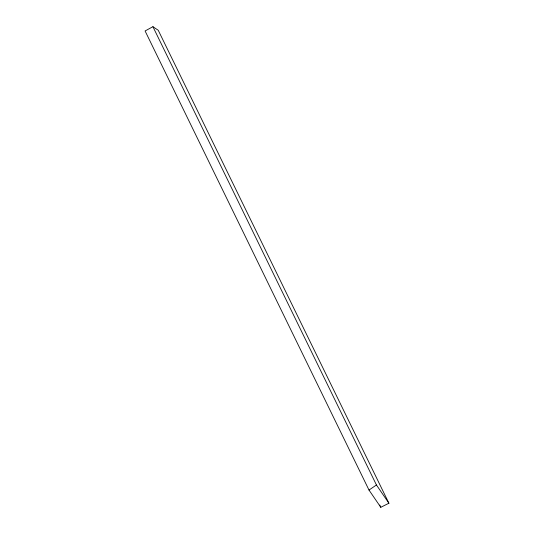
<?xml version="1.0" encoding="UTF-8"?>
<svg xmlns="http://www.w3.org/2000/svg" width="534" height="534" viewBox="0 0 534 534"><rect width="100%" height="100%" fill="white"/><g stroke="black" fill="none" stroke-linecap="round" stroke-linejoin="round"><path stroke-width="0.8" d="M369.001 490.052L376.443 484.985L152.918 26.7L145.088 30.965L369.001 490.052L380.789 507.3L388.912 503.228L158.231 30.258L152.918 26.7M376.443 484.985L388.912 503.228M379.694 505.051L380.789 507.3"/></g></svg>
